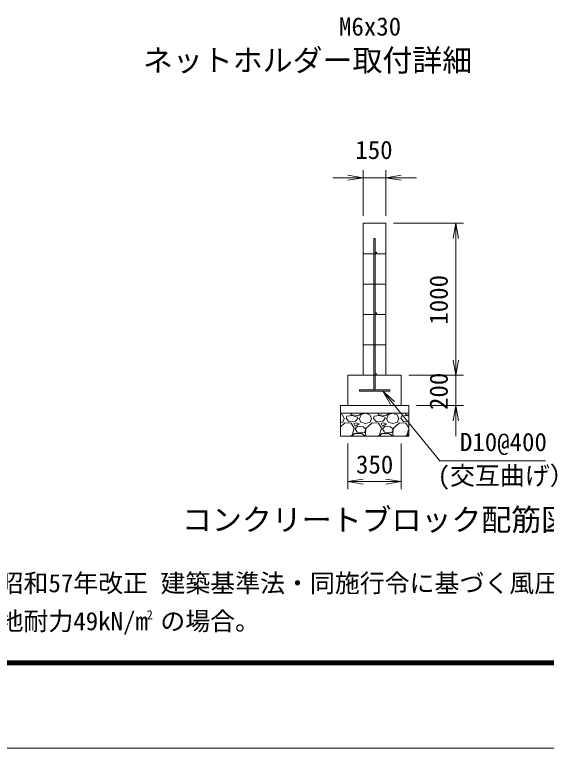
# Model space of a CAD drawing. Units: millimetres, scale not verified. Extents: x -10500 to 10500, y -7425 to 7425.
# Drawn here: x 914 to 4413, y -7425 to -2597 of the extents above; entities that cross this region are included whole.
import ezdxf
from ezdxf.enums import TextEntityAlignment as Align

# ---------------------------------------------------------------- set-up
doc = ezdxf.new("R2010")
doc.units = ezdxf.units.MM
doc.header["$LTSCALE"] = 50
for name, color, linetype, lineweight in [('0-0_D-STR3', 3, 'Continuous', 13), ('0-4_D-STR-TXT', 7, 'Continuous', 9), ('0-6_D-STR-DIM', 7, 'Continuous', 9), ('0-7_0', 7, 'Continuous', 9), ('0-8_D-BGD', 7, 'Continuous', 9), ('0-9_D-STR4', 7, 'Continuous', 9), ('0-A_D-DCR-HCH', 7, 'Continuous', 9), ('0-B_D-TTL', 7, 'Continuous', 9)]:
    doc.layers.add(name, color=color, linetype=linetype, lineweight=lineweight)
doc.layers.add('0-3_D-TTL-TXT', color=7, linetype='Continuous')
doc.styles.add('ＭＳ ゴシック', font='')
doc.styles.get('ＭＳ ゴシック').set_extended_font_data('MS Gothic')

# ---------------------------------------------------------------- blocks, each defined once
blk = doc.blocks.new('_Open')
at = {"layer": '0-7_0'}
blk.add_line((-50, 8.33), (0, 0), dxfattribs=at)
blk.add_lwpolyline([(-50, -8.33), (0, 0), (-50, 0)], dxfattribs=at)

msp = doc.modelspace()

# ---------------------------------------------------------------- linework, layer by layer
at = {"layer": '0-0_D-STR3'}
for p, q in [((3277.46, -4069.7), (3277.46, -5059.7)), ((3287.46, -4069.7), (3277.46, -4069.7)), ((3287.46, -4069.7), (3287.46, -5059.7)), ((3182.46, -5064.7), (3272.46, -5064.7)), ((3182.46, -5074.7), (3182.46, -5064.7)), ((3292.46, -5064.7), (3382.46, -5064.7)), ((3382.46, -5064.7), (3382.46, -5074.7)), ((3182.46, -5074.7), (3272.46, -5074.7)), ((3292.46, -5074.7), (3382.46, -5074.7))]:
    msp.add_line(p, q, dxfattribs=at)
for centre in [(3292.47, -4164.7), (3292.47, -4564.7), (3292.46, -4964.7)]:
    msp.add_circle(centre, 5, dxfattribs=at)
for centre, radius, start, end in [((3272.46, -5059.7), 5, 270, 0), ((3272.46, -5059.7), 15, 270, 0), ((3292.46, -5059.7), 5, 180, 270), ((3292.46, -5059.7), 15, 228.18969, 270)]:
    msp.add_arc(centre, radius, start, end, dxfattribs=at)
at = {"layer": '0-4_D-STR-TXT'}
msp.add_lwpolyline([(4406.33, -5533.77), (3711.76, -5533.77), (3338.73, -5076.25)], dxfattribs=at)
at = {"layer": '0-6_D-STR-DIM'}
for p, q in [((3207.46, -3919.7), (3207.46, -3619.7)), ((3357.46, -3919.7), (3357.46, -3619.7)), ((3107.46, -3669.7), (3007.46, -3669.7)), ((3207.46, -3669.7), (3357.46, -3669.7)), ((3457.46, -3669.7), (3557.46, -3669.7)), ((3407.46, -3969.7), (3867.17, -3969.7)), ((3817.17, -4869.7), (3817.17, -4069.7)), ((3817.17, -4869.7), (3817.17, -4769.7)), ((3507.46, -4969.7), (3867.17, -4969.7)), ((3507.46, -4969.7), (3867.17, -4969.7)), ((3817.17, -5169.7), (3817.17, -4969.7)), ((3557.46, -5169.7), (3867.17, -5169.7)), ((3817.17, -5269.7), (3817.17, -5369.7)), ((3107.46, -5419.7), (3107.46, -5719.7)), ((3457.46, -5419.7), (3457.46, -5719.7)), ((3207.46, -5669.7), (3357.46, -5669.7))]:
    msp.add_line(p, q, dxfattribs=at)
at = {"layer": '0-8_D-BGD'}
for p, q in [((3207.46, -3969.7), (3207.46, -4969.7)), ((3357.46, -3969.7), (3207.47, -3969.7)), ((3357.46, -3969.7), (3357.46, -4969.7)), ((3357.47, -4169.7), (3207.47, -4169.7)), ((3357.47, -4369.7), (3207.47, -4369.7)), ((3357.47, -4569.7), (3207.47, -4569.7)), ((3357.47, -4769.7), (3207.47, -4769.7))]:
    msp.add_line(p, q, dxfattribs=at)
at = {"layer": '0-9_D-STR4'}
for p, q in [((3457.46, -5169.7), (3457.46, -4969.7)), ((3057.46, -5169.7), (3507.46, -5169.7)), ((3057.46, -5169.7), (3057.46, -5369.7)), ((3507.46, -5169.7), (3507.46, -5369.7)), ((3057.46, -5219.7), (3507.46, -5219.7)), ((3057.46, -5369.7), (3507.46, -5369.7))]:
    msp.add_line(p, q, dxfattribs=at)
msp.add_lwpolyline([(3457.46, -4969.7), (3107.46, -4969.7), (3107.46, -5169.7)], dxfattribs=at)
at = {"layer": '0-A_D-DCR-HCH'}
for p, q in [((3057.46, -5225.14), (3071.37, -5230.35)), ((3071.37, -5230.35), (3082.17, -5253.75)), ((3073.17, -5278.95), (3082.17, -5253.75)), ((3094.77, -5253.75), (3100.17, -5239.35)), ((3114.57, -5275.35), (3094.77, -5253.75)), ((3134.37, -5235.75), (3100.17, -5239.35)), ((3130.77, -5230.35), (3124.55, -5219.7)), ((3175.77, -5233.95), (3130.77, -5230.35)), ((3170.37, -5244.75), (3134.37, -5235.75)), ((3172.17, -5253.75), (3155.97, -5271.75)), ((3172.17, -5253.75), (3170.37, -5244.75)), ((3202.97, -5219.7), (3175.77, -5233.95)), ((3181.17, -5253.75), (3191.97, -5278.95)), ((3182.97, -5253.75), (3193.77, -5228.55)), ((3193.77, -5228.55), (3222.09, -5219.7)), ((3222.97, -5219.7), (3251.37, -5230.35)), ((3251.37, -5230.35), (3262.17, -5253.75)), ((3253.17, -5278.95), (3262.17, -5253.75)), ((3274.77, -5253.75), (3280.17, -5239.35)), ((3294.57, -5275.35), (3274.77, -5253.75)), ((3314.37, -5235.75), (3280.17, -5239.35)), ((3310.77, -5230.35), (3304.55, -5219.7)), ((3355.77, -5233.95), (3310.77, -5230.35)), ((3350.37, -5244.75), (3314.37, -5235.75)), ((3352.17, -5253.75), (3335.97, -5271.75)), ((3352.17, -5253.75), (3350.37, -5244.75)), ((3382.97, -5219.7), (3355.77, -5233.95)), ((3361.17, -5253.75), (3371.97, -5278.95)), ((3362.97, -5253.75), (3373.77, -5228.55)), ((3373.77, -5228.55), (3402.09, -5219.7)), ((3402.97, -5219.7), (3431.37, -5230.35)), ((3431.37, -5230.35), (3442.17, -5253.75)), ((3433.17, -5278.95), (3442.17, -5253.75)), ((3454.77, -5253.75), (3460.17, -5239.35)), ((3474.57, -5275.35), (3454.77, -5253.75)), ((3494.37, -5235.75), (3460.17, -5239.35)), ((3490.77, -5230.35), (3484.55, -5219.7)), ((3507.46, -5231.69), (3490.77, -5230.35)), ((3507.46, -5239.03), (3494.37, -5235.75)), ((3057.46, -5283.57), (3073.17, -5278.95)), ((3085.77, -5282.55), (3057.46, -5308.39)), ((3128.97, -5286.15), (3085.77, -5282.55)), ((3155.97, -5271.75), (3114.57, -5275.35)), ((3148.77, -5318.55), (3128.97, -5286.15)), ((3159.57, -5282.55), (3146.97, -5287.95)), ((3146.97, -5287.95), (3154.17, -5305.95)), ((3154.17, -5305.95), (3181.17, -5289.75)), ((3172.17, -5304.15), (3154.17, -5322.15)), ((3181.17, -5289.75), (3159.57, -5282.55)), ((3208.17, -5309.55), (3172.17, -5304.15)), ((3191.97, -5278.95), (3222.57, -5287.95)), ((3222.57, -5322.15), (3208.17, -5309.55)), ((3222.57, -5287.95), (3253.17, -5278.95)), ((3265.77, -5282.55), (3224.37, -5320.35)), ((3308.97, -5286.15), (3265.77, -5282.55)), ((3335.97, -5271.75), (3294.57, -5275.35)), ((3328.77, -5318.55), (3308.97, -5286.15)), ((3339.57, -5282.55), (3326.97, -5287.95)), ((3326.97, -5287.95), (3334.17, -5305.95)), ((3334.17, -5305.95), (3361.17, -5289.75)), ((3352.17, -5304.15), (3334.17, -5322.15)), ((3361.17, -5289.75), (3339.57, -5282.55)), ((3388.17, -5309.55), (3352.17, -5304.15)), ((3371.97, -5278.95), (3402.57, -5287.95)), ((3402.57, -5322.15), (3388.17, -5309.55)), ((3402.57, -5287.95), (3433.17, -5278.95)), ((3445.77, -5282.55), (3404.37, -5320.35)), ((3488.97, -5286.15), (3445.77, -5282.55)), ((3507.46, -5272.49), (3474.57, -5275.35)), ((3507.46, -5316.42), (3488.97, -5286.15)), ((3507.46, -5287.74), (3506.97, -5287.95)), ((3506.97, -5287.95), (3507.46, -5289.2)), ((3134.37, -5363.55), (3148.77, -5318.55)), ((3135.31, -5369.7), (3150.57, -5352.75)), ((3150.57, -5352.75), (3197.37, -5352.75)), ((3154.17, -5322.15), (3168.57, -5343.75)), ((3168.57, -5343.75), (3213.57, -5349.15)), ((3197.37, -5352.75), (3220.77, -5368.95)), ((3213.57, -5349.15), (3222.57, -5332.95)), ((3224.37, -5320.35), (3222.57, -5358.15)), ((3222.57, -5332.95), (3222.57, -5322.15)), ((3222.57, -5358.15), (3227.43, -5369.7)), ((3314.37, -5363.55), (3328.77, -5318.55)), ((3315.31, -5369.7), (3330.57, -5352.75)), ((3334.17, -5322.15), (3348.57, -5343.75)), ((3348.57, -5343.75), (3393.57, -5349.15)), ((3393.57, -5349.15), (3402.57, -5332.95)), ((3404.37, -5320.35), (3402.57, -5358.15)), ((3402.57, -5332.95), (3402.57, -5322.15)), ((3402.57, -5358.15), (3407.43, -5369.7)), ((3494.37, -5363.55), (3507.46, -5322.62)), ((3495.31, -5369.7), (3507.46, -5356.2)), ((3126.41, -5369.7), (3134.37, -5363.55)), ((3220.77, -5368.95), (3220.55, -5369.7)), ((3306.41, -5369.7), (3314.37, -5363.55)), ((3400.77, -5368.95), (3400.55, -5369.7)), ((3486.41, -5369.7), (3494.37, -5363.55))]:
    msp.add_line(p, q, dxfattribs=at)
msp.add_lwpolyline([(3330.57, -5352.75), (3377.37, -5352.75), (3400.77, -5368.95)], dxfattribs=at)
at = {"layer": '0-B_D-TTL', "color": 2, "lineweight": 18}
msp.add_lwpolyline([(-10500, 7425), (10500, 7425), (10500, -7425), (-10500, -7425)], close=True, dxfattribs=at)
at = {"layer": '0-B_D-TTL'}
for points in [[(-9825, 6875), (9825, 6875), (9825, -6875), (-9825, -6875)], [(-9818.75, 6868.75), (9818.75, 6868.75), (9818.75, -6868.75), (-9818.75, -6868.75)], [(-9812.5, 6862.5), (9812.5, 6862.5), (9812.5, -6862.5), (-9812.5, -6862.5)], [(-9806.25, 6856.25), (9806.25, 6856.25), (9806.25, -6856.25), (-9806.25, -6856.25)], [(-9800, 6850), (9800, 6850), (9800, -6850), (-9800, -6850)]]:
    msp.add_lwpolyline(points, close=True, dxfattribs=at)

# ---------------------------------------------------------------- block references
at = {"layer": '0-4_D-STR-TXT', "xscale": 2, "yscale": 2, "rotation": 129.19189}
msp.add_blockref('_Open', (3337.46, -5074.7), dxfattribs=at)
at = {"layer": '0-6_D-STR-DIM', "xscale": 2, "yscale": 2}
for p in [(3207.46, -3669.7), (3457.46, -5669.7)]:
    msp.add_blockref('_Open', p, dxfattribs=at)
for p, rotation in [((3357.46, -3669.7), 180), ((3817.17, -3969.7), 90), ((3817.17, -4969.7), 270), ((3817.17, -4969.7), 270), ((3817.17, -5169.7), 90), ((3107.46, -5669.7), 180)]:
    msp.add_blockref('_Open', p, dxfattribs=dict(at, rotation=rotation))

# ---------------------------------------------------------------- texts
at = {"layer": '0-3_D-TTL-TXT', "style": 'ＭＳ ゴシック'}
for s, height, p in [('ネットホルダー取付詳細', 144.4, (1758.28, -3012.51)), ('コンクリートブロック配筋図', 144.4, (2015.46, -6035.92)), ('（設計条件）風荷重：昭和57年改正 建築基準法・同施行令に基づく風圧力に準拠。', 120.2, (-831.12, -6434.01)), ('（基礎条件）長期許容地耐力49kN/m の場合。', 120.2, (-831.12, -6684.01)), ('2', 60.12, (1782.56, -6594.48))]:
    msp.add_text(s, height=height, dxfattribs=at).set_placement(p, align=Align.BOTTOM_LEFT)
at = {"layer": '0-4_D-STR-TXT', "style": 'ＭＳ ゴシック'}
for s, p in [('M6x30', (3048.35, -2770.55)), ('D10@400', (3844.15, -5505.16)), ('(交互曲げ）', (3697.43, -5726.66))]:
    msp.add_text(s, height=120.2, dxfattribs=at).set_placement(p, align=Align.BOTTOM_LEFT)
at = {"layer": '0-6_D-STR-DIM', "style": 'ＭＳ ゴシック'}
for s, p in [('150', (3155.84, -3582.83)), ('350', (3160.28, -5652.83))]:
    msp.add_text(s, height=120.2, dxfattribs=at).set_placement(p, align=Align.BOTTOM_LEFT)
for s, p in [('1000', (3800.3, -4636.95)), ('200', (3800.3, -5198.46))]:
    msp.add_text(s, height=120.2, rotation=90, dxfattribs=at).set_placement(p, align=Align.BOTTOM_LEFT)

doc.saveas('drawing.dxf')
